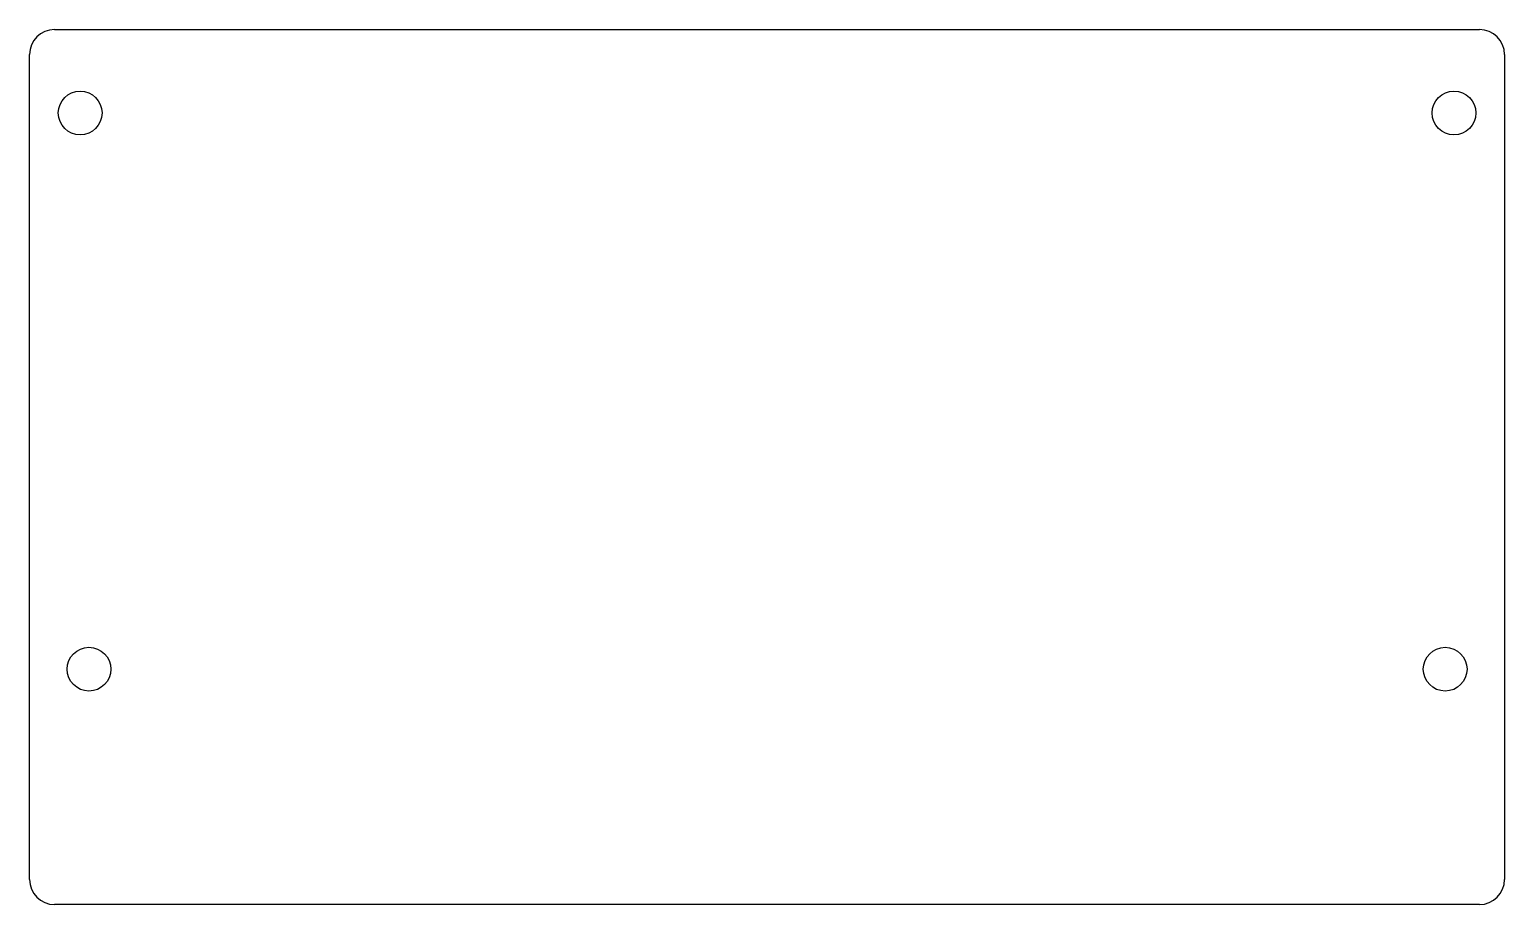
# Model space of a CAD drawing. Header units: millimetres. Extents: x 77 to 195, y 88 to 158.
import ezdxf

# ---------------------------------------------------------------- set-up
doc = ezdxf.new("R2010")
doc.units = ezdxf.units.MM
doc.layers.add('C05733-B', color=7, linetype='Continuous')

msp = doc.modelspace()

# ---------------------------------------------------------------- linework, layer by layer
at = {"layer": 'C05733-B', "color": 7, "linetype": 'Continuous'}
for p, q in [((79.25, 158.09), (193.25, 158.09)), ((77.25, 90.09), (77.25, 156.09)), ((195.25, 156.09), (195.25, 90.09)), ((193.25, 88.09), (79.25, 88.09))]:
    msp.add_line(p, q, dxfattribs=at)
for centre in [(81.3, 151.42), (191.2, 151.42), (82, 106.92), (190.5, 106.92)]:
    msp.add_circle(centre, 1.75, dxfattribs=at)
for centre, start, end in [((79.25, 156.09), 90, 180), ((193.25, 156.09), 0, 90), ((79.25, 90.09), 180, 270), ((193.25, 90.09), 270, 0)]:
    msp.add_arc(centre, 2, start, end, dxfattribs=at)

doc.saveas('drawing.dxf')
